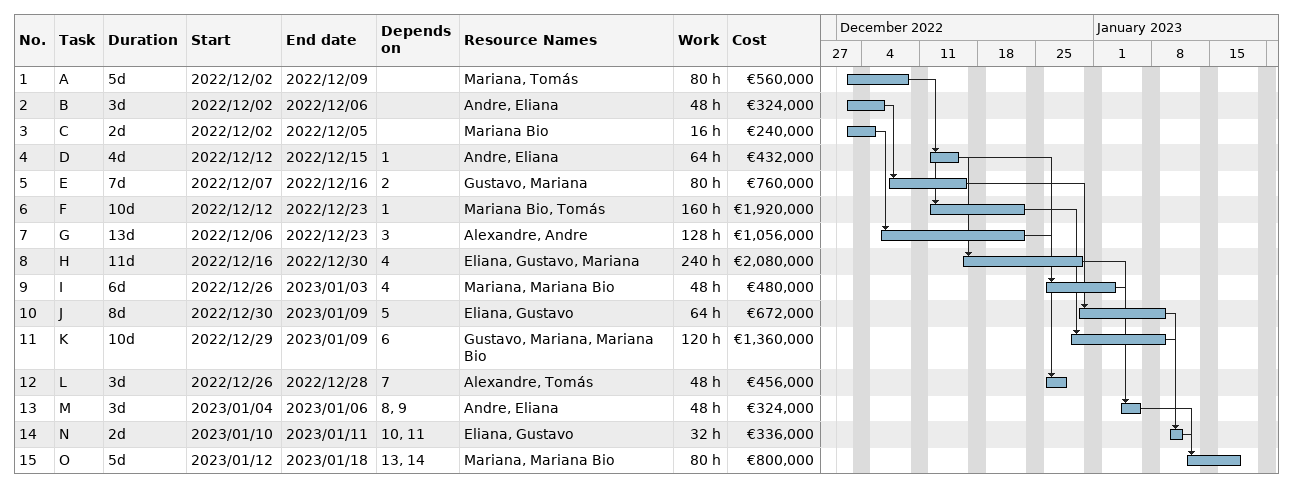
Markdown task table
| ID | Task | Duration | Start | Finish | Predecessors | Resources | Work (h) | Cost (€) |
|---|---|---|---|---|---|---|---|---|
| 1 | A | 5d | 2022-12-02 | 2022-12-09 |  | Mariana, Tomás | 80 | 560000 |
| 2 | B | 3d | 2022-12-02 | 2022-12-06 |  | Andre, Eliana | 48 | 324000 |
| 3 | C | 2d | 2022-12-02 | 2022-12-05 |  | Mariana Bio | 16 | 240000 |
| 4 | D | 4d | 2022-12-12 | 2022-12-15 | 1 | Andre, Eliana | 64 | 432000 |
| 5 | E | 7d | 2022-12-07 | 2022-12-16 | 2 | Gustavo, Mariana | 80 | 760000 |
| 6 | F | 10d | 2022-12-12 | 2022-12-23 | 1 | Mariana Bio, Tomás | 160 | 1920000 |
| 7 | G | 13d | 2022-12-06 | 2022-12-23 | 3 | Alexandre, Andre | 128 | 1056000 |
| 8 | H | 11d | 2022-12-16 | 2022-12-30 | 4 | Eliana, Gustavo, Mariana | 240 | 2080000 |
| 9 | I | 6d | 2022-12-26 | 2023-01-03 | 4 | Mariana, Mariana Bio | 48 | 480000 |
| 10 | J | 8d | 2022-12-30 | 2023-01-09 | 5 | Eliana, Gustavo | 64 | 672000 |
| 11 | K | 10d | 2022-12-29 | 2023-01-09 | 6 | Gustavo, Mariana, Mariana Bio | 120 | 1360000 |
| 12 | L | 3d | 2022-12-26 | 2022-12-28 | 7 | Alexandre, Tomás | 48 | 456000 |
| 13 | M | 3d | 2023-01-04 | 2023-01-06 | 8, 9 | Andre, Eliana | 48 | 324000 |
| 14 | N | 2d | 2023-01-10 | 2023-01-11 | 10, 11 | Eliana, Gustavo | 32 | 336000 |
| 15 | O | 5d | 2023-01-12 | 2023-01-18 | 13, 14 | Mariana, Mariana Bio | 80 | 800000 |
